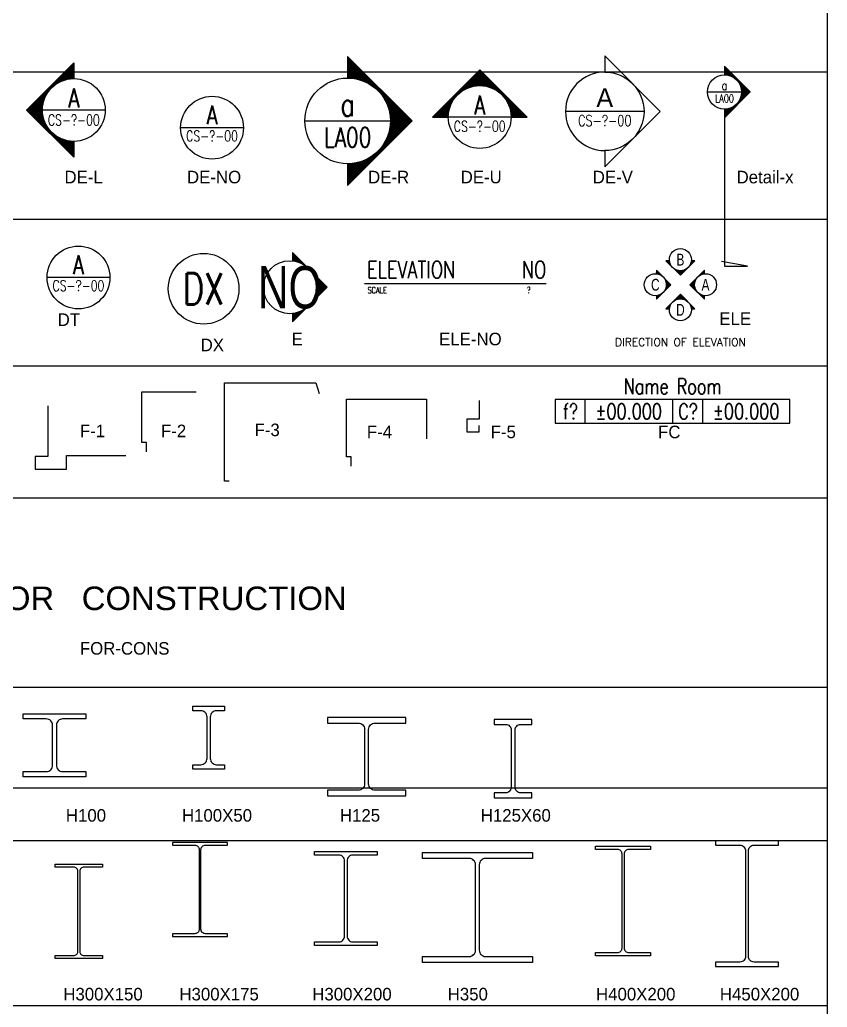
# Model space of a CAD drawing. Header units: inches. Extents: x -2548 to -2391, y 2200 to 2352.
# Drawn here: x -2502.18 to -2476.47, y 2288.53 to 2319.98 of the extents above; entities that cross this region are included whole.
import ezdxf
from ezdxf.enums import TextEntityAlignment as Align

# ---------------------------------------------------------------- set-up
doc = ezdxf.new("R2010")
doc.units = ezdxf.units.IN
doc.header["$MEASUREMENT"] = 0
for name, color, linetype in [('4', 4, 'Continuous'), ('DIM', 8, 'Continuous'), ('FLASHING', 4, 'Continuous'), ('H-100X100X6X8', 7, 'Continuous'), ('H-100X50X5X7', 7, 'Continuous'), ('H-125X125X6-5X9', 7, 'Continuous'), ('H-125X60X6X8', 9, 'Continuous'), ('H-300X150X6-5X9', 7, 'Continuous'), ('H-300X200X8X12', 7, 'Continuous'), ('H-350X175X6X9', 7, 'Continuous'), ('H-350X175X7X11', 9, 'Continuous'), ('H-350X350X12X19', 2, 'Continuous'), ('H-450X200X9X14', 7, 'Continuous'), ('TXT', 2, 'Continuous'), ('VPORTS', 7, 'Continuous')]:
    doc.layers.add(name, color=color, linetype=linetype)
doc.styles.add('EUR', font='eur_____.pfb', dxfattribs={"width": 0.95})
doc.styles.add('Rs75', font='romans.shx', dxfattribs={"width": 0.75})
doc.styles.add('SANSSERIFBOLDOBLIQUE', font='sasbo___.pfb')

# ---------------------------------------------------------------- blocks, each defined once
blk = doc.blocks.new('*X105')
at = {"color": 0}
for p, q in [((16881.142, 29879.825), (16883.857, 29882.54)), ((16881.195, 29879.825), (16883.883, 29882.513)), ((16881.248, 29879.825), (16883.91, 29882.487)), ((16882.788, 29881.312), (16883.936, 29882.46)), ((16882.933, 29881.404), (16883.963, 29882.434)), ((16883.045, 29881.463), (16883.989, 29882.407)), ((16883.141, 29881.506), (16884.016, 29882.381)), ((16883.227, 29881.539), (16884.042, 29882.354)), ((16883.306, 29881.565), (16884.069, 29882.328)), ((16883.38, 29881.586), (16884.096, 29882.301)), ((16883.45, 29881.602), (16884.122, 29882.275)), ((16883.516, 29881.615), (16884.149, 29882.248)), ((16883.579, 29881.625), (16884.175, 29882.221)), ((16883.639, 29881.633), (16884.202, 29882.195)), ((16883.698, 29881.638), (16884.228, 29882.168)), ((16883.754, 29881.642), (16884.255, 29882.142)), ((16883.809, 29881.643), (16884.281, 29882.115)), ((16883.862, 29881.643), (16884.308, 29882.089)), ((16883.913, 29881.642), (16884.334, 29882.062)), ((16883.964, 29881.639), (16884.361, 29882.036)), ((16884.013, 29881.635), (16884.387, 29882.009)), ((16884.06, 29881.629), (16884.414, 29881.983)), ((16884.107, 29881.623), (16884.44, 29881.956)), ((16884.152, 29881.615), (16884.467, 29881.93)), ((16884.197, 29881.607), (16884.493, 29881.903)), ((16884.241, 29881.598), (16884.52, 29881.877)), ((16884.283, 29881.587), (16884.546, 29881.85)), ((16884.325, 29881.576), (16884.573, 29881.824)), ((16884.366, 29881.564), (16884.599, 29881.797)), ((16884.406, 29881.551), (16884.626, 29881.771)), ((16884.446, 29881.538), (16884.652, 29881.744)), ((16884.485, 29881.523), (16884.679, 29881.718)), ((16884.523, 29881.508), (16884.705, 29881.691)), ((16884.56, 29881.493), (16884.732, 29881.665)), ((16884.597, 29881.476), (16884.758, 29881.638)), ((16884.632, 29881.459), (16884.785, 29881.612)), ((16884.668, 29881.441), (16884.811, 29881.585)), ((16884.702, 29881.423), (16884.838, 29881.559)), ((16884.737, 29881.404), (16884.865, 29881.532)), ((16884.77, 29881.385), (16884.891, 29881.506)), ((16884.803, 29881.364), (16884.918, 29881.479)), ((16884.835, 29881.344), (16884.944, 29881.453)), ((16881.301, 29879.825), (16882.349, 29880.872)), ((16884.867, 29881.322), (16884.971, 29881.426)), ((16884.898, 29881.3), (16884.997, 29881.399)), ((16884.928, 29881.278), (16885.024, 29881.373)), ((16884.958, 29881.255), (16885.05, 29881.346)), ((16884.988, 29881.231), (16885.077, 29881.32)), ((16885.017, 29881.207), (16885.103, 29881.293)), ((16885.045, 29881.182), (16885.13, 29881.267)), ((16885.073, 29881.157), (16885.156, 29881.24)), ((16885.1, 29881.131), (16885.183, 29881.214)), ((16885.127, 29881.105), (16885.209, 29881.187)), ((16885.153, 29881.078), (16885.236, 29881.161)), ((16885.178, 29881.05), (16885.262, 29881.134)), ((16885.203, 29881.022), (16885.289, 29881.108)), ((16885.228, 29880.994), (16885.315, 29881.081)), ((16885.252, 29880.965), (16885.342, 29881.055)), ((16885.275, 29880.935), (16885.368, 29881.028)), ((16885.298, 29880.905), (16885.395, 29881.002)), ((16885.32, 29880.874), (16885.421, 29880.975)), ((16885.342, 29880.843), (16885.448, 29880.949)), ((16885.363, 29880.811), (16885.474, 29880.922)), ((16885.383, 29880.778), (16885.501, 29880.896)), ((16885.403, 29880.745), (16885.527, 29880.869)), ((16881.355, 29879.825), (16882.256, 29880.727)), ((16881.408, 29879.825), (16882.197, 29880.615)), ((16881.461, 29879.825), (16882.154, 29880.519)), ((16881.514, 29879.825), (16882.121, 29880.433)), ((16881.567, 29879.825), (16882.095, 29880.354)), ((16885.423, 29880.711), (16885.554, 29880.843)), ((16885.441, 29880.677), (16885.58, 29880.816)), ((16885.459, 29880.642), (16885.607, 29880.79)), ((16885.477, 29880.606), (16885.633, 29880.763)), ((16885.494, 29880.57), (16885.66, 29880.737)), ((16885.51, 29880.533), (16885.687, 29880.71)), ((16885.525, 29880.496), (16885.713, 29880.684)), ((16885.54, 29880.457), (16885.74, 29880.657)), ((16885.554, 29880.418), (16885.766, 29880.631)), ((16885.567, 29880.378), (16885.793, 29880.604)), ((16885.579, 29880.338), (16885.819, 29880.577)), ((16885.591, 29880.296), (16885.846, 29880.551)), ((16885.602, 29880.254), (16885.872, 29880.524)), ((16885.612, 29880.211), (16885.899, 29880.498)), ((16885.621, 29880.167), (16885.925, 29880.471)), ((16885.629, 29880.122), (16885.952, 29880.445)), ((16885.636, 29880.076), (16885.978, 29880.418)), ((16885.642, 29880.029), (16886.005, 29880.392)), ((16885.647, 29879.981), (16886.031, 29880.365)), ((16885.65, 29879.931), (16886.058, 29880.339)), ((16885.65, 29879.825), (16886.111, 29880.286)), ((16885.652, 29879.88), (16886.084, 29880.312)), ((16881.62, 29879.825), (16882.075, 29880.28)), ((16881.673, 29879.825), (16882.058, 29880.211)), ((16881.726, 29879.825), (16882.045, 29880.145)), ((16881.779, 29879.825), (16882.035, 29880.081)), ((16881.832, 29879.825), (16882.027, 29880.021)), ((16881.885, 29879.825), (16882.022, 29879.962)), ((16881.938, 29879.825), (16882.019, 29879.906)), ((16881.991, 29879.825), (16882.017, 29879.851)), ((16885.703, 29879.825), (16886.137, 29880.259)), ((16885.756, 29879.825), (16886.164, 29880.233)), ((16885.809, 29879.825), (16886.19, 29880.206)), ((16885.862, 29879.825), (16886.217, 29880.18)), ((16885.915, 29879.825), (16886.243, 29880.153)), ((16885.968, 29879.825), (16886.27, 29880.127)), ((16886.021, 29879.825), (16886.296, 29880.1)), ((16886.074, 29879.825), (16886.323, 29880.074)), ((16886.127, 29879.825), (16886.349, 29880.047)), ((16886.181, 29879.825), (16886.376, 29880.021)), ((16886.234, 29879.825), (16886.402, 29879.994)), ((16886.287, 29879.825), (16886.429, 29879.968)), ((16886.34, 29879.825), (16886.455, 29879.941)), ((16886.393, 29879.825), (16886.482, 29879.915)), ((16886.446, 29879.825), (16886.509, 29879.888)), ((16886.499, 29879.825), (16886.535, 29879.862))]:
    blk.add_line(p, q, dxfattribs=at)
blk = doc.blocks.new('DE-L')
at = {"color": 9}
blk.add_line((0, 0), (-10, 0), dxfattribs=at)
at = {"color": 1}
blk.add_lwpolyline([(-5, -5), (-5, -7.53), (-12.53, 0), (-5, 7.53), (-5, 5)], dxfattribs=at)
blk.add_circle((-5, 0), 5, dxfattribs=at)
at = {"color": 9, "xscale": -2.750000000000667, "yscale": 2.750000000000667, "zscale": 2.750000000000667, "rotation": 90}
blk.add_blockref('*X105', (82164.52, 46430.55), dxfattribs=at)
at = {"color": 6, "style": 'Rs75', "width": 0.75}
blk.add_attdef('NO', text='', height=3, dxfattribs=at).set_placement((-5, 1.91), align=Align.MIDDLE_CENTER)
at = {"color": 2, "style": 'Rs75', "width": 0.75}
blk.add_attdef('NO-0-00', text='', height=1.7, dxfattribs=at).set_placement((-5, -1.59), align=Align.MIDDLE_CENTER)
blk = doc.blocks.new('DE-NO')
at = {"color": 2}
blk.add_line((5, 0), (-5, 0), dxfattribs=at)
at = {"color": 1}
blk.add_circle((0, 0), 5, dxfattribs=at)
at = {"color": 6, "style": 'Rs75', "width": 0.75}
blk.add_attdef('NO', text='', height=3, dxfattribs=at).set_placement((0, 2.04), align=Align.MIDDLE)
at = {"color": 2, "style": 'Rs75', "width": 0.75}
blk.add_attdef('N0-0-00', text='', height=1.7, dxfattribs=at).set_placement((0, -1.32), align=Align.MIDDLE)
blk = doc.blocks.new('*X108')
at = {"color": 0}
for p, q in [((16881.142, 29879.825), (16883.857, 29882.54)), ((16881.195, 29879.825), (16883.883, 29882.513)), ((16881.248, 29879.825), (16883.91, 29882.487)), ((16882.788, 29881.312), (16883.936, 29882.46)), ((16882.933, 29881.404), (16883.963, 29882.434)), ((16883.045, 29881.463), (16883.989, 29882.407)), ((16883.141, 29881.506), (16884.016, 29882.381)), ((16883.227, 29881.539), (16884.042, 29882.354)), ((16883.306, 29881.565), (16884.069, 29882.328)), ((16883.38, 29881.586), (16884.096, 29882.301)), ((16883.45, 29881.602), (16884.122, 29882.275)), ((16883.516, 29881.615), (16884.149, 29882.248)), ((16883.579, 29881.625), (16884.175, 29882.221)), ((16883.639, 29881.633), (16884.202, 29882.195)), ((16883.698, 29881.638), (16884.228, 29882.168)), ((16883.754, 29881.642), (16884.255, 29882.142)), ((16883.809, 29881.643), (16884.281, 29882.115)), ((16883.862, 29881.643), (16884.308, 29882.089)), ((16883.913, 29881.642), (16884.334, 29882.062)), ((16883.964, 29881.639), (16884.361, 29882.036)), ((16884.013, 29881.635), (16884.387, 29882.009)), ((16884.06, 29881.629), (16884.414, 29881.983)), ((16884.107, 29881.623), (16884.44, 29881.956)), ((16884.152, 29881.615), (16884.467, 29881.93)), ((16884.197, 29881.607), (16884.493, 29881.903)), ((16884.241, 29881.598), (16884.52, 29881.877)), ((16884.283, 29881.587), (16884.546, 29881.85)), ((16884.325, 29881.576), (16884.573, 29881.824)), ((16884.366, 29881.564), (16884.599, 29881.797)), ((16884.406, 29881.551), (16884.626, 29881.771)), ((16884.446, 29881.538), (16884.652, 29881.744)), ((16884.485, 29881.523), (16884.679, 29881.718)), ((16884.523, 29881.508), (16884.705, 29881.691)), ((16884.56, 29881.493), (16884.732, 29881.665)), ((16884.597, 29881.476), (16884.758, 29881.638)), ((16884.632, 29881.459), (16884.785, 29881.612)), ((16884.668, 29881.441), (16884.811, 29881.585)), ((16884.702, 29881.423), (16884.838, 29881.559)), ((16884.737, 29881.404), (16884.865, 29881.532)), ((16884.77, 29881.385), (16884.891, 29881.506)), ((16884.803, 29881.364), (16884.918, 29881.479)), ((16884.835, 29881.344), (16884.944, 29881.453)), ((16884.867, 29881.322), (16884.971, 29881.426)), ((16884.898, 29881.3), (16884.997, 29881.399)), ((16884.928, 29881.278), (16885.024, 29881.373)), ((16884.958, 29881.255), (16885.05, 29881.346)), ((16884.988, 29881.231), (16885.077, 29881.32)), ((16885.017, 29881.207), (16885.103, 29881.293)), ((16885.045, 29881.182), (16885.13, 29881.267)), ((16885.073, 29881.157), (16885.156, 29881.24)), ((16881.301, 29879.825), (16882.349, 29880.872)), ((16885.1, 29881.131), (16885.183, 29881.214)), ((16885.127, 29881.105), (16885.209, 29881.187)), ((16885.153, 29881.078), (16885.236, 29881.161)), ((16885.178, 29881.05), (16885.262, 29881.134)), ((16885.203, 29881.022), (16885.289, 29881.108)), ((16885.228, 29880.994), (16885.315, 29881.081)), ((16885.252, 29880.965), (16885.342, 29881.055)), ((16885.275, 29880.935), (16885.368, 29881.028)), ((16885.298, 29880.905), (16885.395, 29881.002)), ((16885.32, 29880.874), (16885.421, 29880.975)), ((16885.342, 29880.843), (16885.448, 29880.949)), ((16885.363, 29880.811), (16885.474, 29880.922)), ((16885.383, 29880.778), (16885.501, 29880.896)), ((16885.403, 29880.745), (16885.527, 29880.869)), ((16885.423, 29880.711), (16885.554, 29880.843)), ((16881.355, 29879.825), (16882.256, 29880.727)), ((16881.408, 29879.825), (16882.197, 29880.615)), ((16881.461, 29879.825), (16882.154, 29880.519)), ((16881.514, 29879.825), (16882.121, 29880.433)), ((16885.441, 29880.677), (16885.58, 29880.816)), ((16885.459, 29880.642), (16885.607, 29880.79)), ((16885.477, 29880.606), (16885.633, 29880.763)), ((16885.494, 29880.57), (16885.66, 29880.737)), ((16885.51, 29880.533), (16885.687, 29880.71)), ((16885.525, 29880.496), (16885.713, 29880.684)), ((16885.54, 29880.457), (16885.74, 29880.657)), ((16885.554, 29880.418), (16885.766, 29880.631)), ((16885.567, 29880.378), (16885.793, 29880.604)), ((16885.579, 29880.338), (16885.819, 29880.577)), ((16885.591, 29880.296), (16885.846, 29880.551)), ((16885.602, 29880.254), (16885.872, 29880.524)), ((16885.612, 29880.211), (16885.899, 29880.498)), ((16885.621, 29880.167), (16885.925, 29880.471)), ((16885.629, 29880.122), (16885.952, 29880.445)), ((16885.636, 29880.076), (16885.978, 29880.418)), ((16881.567, 29879.825), (16882.095, 29880.354)), ((16881.62, 29879.825), (16882.075, 29880.28)), ((16881.673, 29879.825), (16882.058, 29880.211)), ((16881.726, 29879.825), (16882.045, 29880.145)), ((16881.779, 29879.825), (16882.035, 29880.081)), ((16881.832, 29879.825), (16882.027, 29880.021)), ((16885.642, 29880.029), (16886.005, 29880.392)), ((16885.647, 29879.981), (16886.031, 29880.365)), ((16885.65, 29879.931), (16886.058, 29880.339)), ((16885.65, 29879.825), (16886.111, 29880.286)), ((16885.652, 29879.88), (16886.084, 29880.312)), ((16885.703, 29879.825), (16886.137, 29880.259)), ((16885.756, 29879.825), (16886.164, 29880.233)), ((16885.809, 29879.825), (16886.19, 29880.206)), ((16885.862, 29879.825), (16886.217, 29880.18)), ((16885.915, 29879.825), (16886.243, 29880.153)), ((16885.968, 29879.825), (16886.27, 29880.127)), ((16886.021, 29879.825), (16886.296, 29880.1)), ((16886.074, 29879.825), (16886.323, 29880.074)), ((16886.127, 29879.825), (16886.349, 29880.047)), ((16886.181, 29879.825), (16886.376, 29880.021)), ((16886.234, 29879.825), (16886.402, 29879.994)), ((16881.885, 29879.825), (16882.022, 29879.962)), ((16881.938, 29879.825), (16882.019, 29879.906)), ((16881.991, 29879.825), (16882.017, 29879.851)), ((16886.287, 29879.825), (16886.429, 29879.968)), ((16886.34, 29879.825), (16886.455, 29879.941)), ((16886.393, 29879.825), (16886.482, 29879.915)), ((16886.446, 29879.825), (16886.509, 29879.888)), ((16886.499, 29879.825), (16886.535, 29879.862))]:
    blk.add_line(p, q, dxfattribs=at)
blk = doc.blocks.new('DE-R')
blk.add_line((-2.727, 0), (2.727, 0))
at = {"color": 1}
blk.add_lwpolyline([(0, -2.727), (0, -4.105), (4.105, 0), (0, 4.105), (0, 2.727)], dxfattribs=at)
blk.add_circle((0, 0), 2.727, dxfattribs=at)
at = {"color": 9, "xscale": 1.5, "yscale": 1.5, "zscale": 1.5, "rotation": 270}
blk.add_blockref('*X108', (-44819.738, 25325.752), dxfattribs=at)
at = {"color": 4, "style": 'Rs75', "width": 0.75}
blk.add_attdef('NO', text='', height=1.5, dxfattribs=at).set_placement((0, 1.042), align=Align.MIDDLE)
at = {"color": 2, "style": 'Rs75', "width": 0.75}
blk.add_attdef('NOOO', text='', height=1.25, dxfattribs=at).set_placement((0, -1.042), align=Align.MIDDLE)
blk = doc.blocks.new('*X110')
at = {"color": 0}
for p, q in [((16881.142, 29879.825), (16883.857, 29882.54)), ((16881.195, 29879.825), (16883.883, 29882.513)), ((16881.248, 29879.825), (16883.91, 29882.487)), ((16882.788, 29881.312), (16883.936, 29882.46)), ((16882.933, 29881.404), (16883.963, 29882.434)), ((16883.045, 29881.463), (16883.989, 29882.407)), ((16883.141, 29881.506), (16884.016, 29882.381)), ((16883.227, 29881.539), (16884.042, 29882.354)), ((16883.306, 29881.565), (16884.069, 29882.328)), ((16883.38, 29881.586), (16884.096, 29882.301)), ((16883.45, 29881.602), (16884.122, 29882.275)), ((16883.516, 29881.615), (16884.149, 29882.248)), ((16883.579, 29881.625), (16884.175, 29882.221)), ((16883.639, 29881.633), (16884.202, 29882.195)), ((16883.698, 29881.638), (16884.228, 29882.168)), ((16883.754, 29881.642), (16884.255, 29882.142)), ((16883.809, 29881.643), (16884.281, 29882.115)), ((16883.862, 29881.643), (16884.308, 29882.089)), ((16883.913, 29881.642), (16884.334, 29882.062)), ((16883.964, 29881.639), (16884.361, 29882.036)), ((16884.013, 29881.635), (16884.387, 29882.009)), ((16884.06, 29881.629), (16884.414, 29881.983)), ((16884.107, 29881.623), (16884.44, 29881.956)), ((16884.152, 29881.615), (16884.467, 29881.93)), ((16884.197, 29881.607), (16884.493, 29881.903)), ((16884.241, 29881.598), (16884.52, 29881.877)), ((16884.283, 29881.587), (16884.546, 29881.85)), ((16884.325, 29881.576), (16884.573, 29881.824)), ((16884.366, 29881.564), (16884.599, 29881.797)), ((16884.406, 29881.551), (16884.626, 29881.771)), ((16884.446, 29881.538), (16884.652, 29881.744)), ((16884.485, 29881.523), (16884.679, 29881.718)), ((16884.523, 29881.508), (16884.705, 29881.691)), ((16884.56, 29881.493), (16884.732, 29881.665)), ((16884.597, 29881.476), (16884.758, 29881.638)), ((16884.632, 29881.459), (16884.785, 29881.612)), ((16884.668, 29881.441), (16884.811, 29881.585)), ((16884.702, 29881.423), (16884.838, 29881.559)), ((16884.737, 29881.404), (16884.865, 29881.532)), ((16884.77, 29881.385), (16884.891, 29881.506)), ((16884.803, 29881.364), (16884.918, 29881.479)), ((16884.835, 29881.344), (16884.944, 29881.453)), ((16884.867, 29881.322), (16884.971, 29881.426)), ((16884.898, 29881.3), (16884.997, 29881.399)), ((16884.928, 29881.278), (16885.024, 29881.373)), ((16884.958, 29881.255), (16885.05, 29881.346)), ((16884.988, 29881.231), (16885.077, 29881.32)), ((16885.017, 29881.207), (16885.103, 29881.293)), ((16885.045, 29881.182), (16885.13, 29881.267)), ((16885.073, 29881.157), (16885.156, 29881.24)), ((16885.1, 29881.131), (16885.183, 29881.214)), ((16885.127, 29881.105), (16885.209, 29881.187)), ((16885.153, 29881.078), (16885.236, 29881.161)), ((16885.178, 29881.05), (16885.262, 29881.134)), ((16885.203, 29881.022), (16885.289, 29881.108)), ((16885.228, 29880.994), (16885.315, 29881.081)), ((16885.252, 29880.965), (16885.342, 29881.055)), ((16885.275, 29880.935), (16885.368, 29881.028)), ((16885.298, 29880.905), (16885.395, 29881.002)), ((16885.32, 29880.874), (16885.421, 29880.975)), ((16885.342, 29880.843), (16885.448, 29880.949)), ((16881.301, 29879.825), (16882.349, 29880.872)), ((16881.355, 29879.825), (16882.256, 29880.727)), ((16881.408, 29879.825), (16882.197, 29880.615)), ((16881.461, 29879.825), (16882.154, 29880.519)), ((16881.514, 29879.825), (16882.121, 29880.433)), ((16881.567, 29879.825), (16882.095, 29880.354)), ((16885.363, 29880.811), (16885.474, 29880.922)), ((16885.383, 29880.778), (16885.501, 29880.896)), ((16885.403, 29880.745), (16885.527, 29880.869)), ((16885.423, 29880.711), (16885.554, 29880.843)), ((16885.441, 29880.677), (16885.58, 29880.816)), ((16885.459, 29880.642), (16885.607, 29880.79)), ((16885.477, 29880.606), (16885.633, 29880.763)), ((16885.494, 29880.57), (16885.66, 29880.737)), ((16885.51, 29880.533), (16885.687, 29880.71)), ((16885.525, 29880.496), (16885.713, 29880.684)), ((16885.54, 29880.457), (16885.74, 29880.657)), ((16885.554, 29880.418), (16885.766, 29880.631)), ((16885.567, 29880.378), (16885.793, 29880.604)), ((16885.579, 29880.338), (16885.819, 29880.577)), ((16885.591, 29880.296), (16885.846, 29880.551)), ((16885.602, 29880.254), (16885.872, 29880.524)), ((16885.612, 29880.211), (16885.899, 29880.498)), ((16885.621, 29880.167), (16885.925, 29880.471)), ((16885.629, 29880.122), (16885.952, 29880.445)), ((16885.636, 29880.076), (16885.978, 29880.418)), ((16885.642, 29880.029), (16886.005, 29880.392)), ((16885.647, 29879.981), (16886.031, 29880.365)), ((16881.62, 29879.825), (16882.075, 29880.28)), ((16881.673, 29879.825), (16882.058, 29880.211)), ((16881.726, 29879.825), (16882.045, 29880.145)), ((16881.779, 29879.825), (16882.035, 29880.081)), ((16881.832, 29879.825), (16882.027, 29880.021)), ((16881.885, 29879.825), (16882.022, 29879.962)), ((16881.938, 29879.825), (16882.019, 29879.906)), ((16881.991, 29879.825), (16882.017, 29879.851)), ((16885.65, 29879.931), (16886.058, 29880.339)), ((16885.65, 29879.825), (16886.111, 29880.286)), ((16885.652, 29879.88), (16886.084, 29880.312)), ((16885.703, 29879.825), (16886.137, 29880.259)), ((16885.756, 29879.825), (16886.164, 29880.233)), ((16885.809, 29879.825), (16886.19, 29880.206)), ((16885.862, 29879.825), (16886.217, 29880.18)), ((16885.915, 29879.825), (16886.243, 29880.153)), ((16885.968, 29879.825), (16886.27, 29880.127)), ((16886.021, 29879.825), (16886.296, 29880.1)), ((16886.074, 29879.825), (16886.323, 29880.074)), ((16886.127, 29879.825), (16886.349, 29880.047)), ((16886.181, 29879.825), (16886.376, 29880.021)), ((16886.234, 29879.825), (16886.402, 29879.994)), ((16886.287, 29879.825), (16886.429, 29879.968)), ((16886.34, 29879.825), (16886.455, 29879.941)), ((16886.393, 29879.825), (16886.482, 29879.915)), ((16886.446, 29879.825), (16886.509, 29879.888)), ((16886.499, 29879.825), (16886.535, 29879.862))]:
    blk.add_line(p, q, dxfattribs=at)
blk = doc.blocks.new('DE-U')
at = {"color": 2}
blk.add_line((5, 9.5), (-5, 9.5), dxfattribs=at)
at = {"color": 1}
blk.add_lwpolyline([(5.01, 9.5), (7.53, 9.5), (0, 17.03), (-7.53, 9.5), (-5, 9.5)], dxfattribs=at)
blk.add_circle((0, 9.5), 5, dxfattribs=at)
at = {"color": 9, "xscale": 2.752256618710574, "yscale": 2.752256618710574, "zscale": 2.752256618710574}
blk.add_blockref('*X110', (-46468.64, -82227.45), dxfattribs=at)
at = {"color": 6, "style": 'Rs75', "width": 0.75}
blk.add_attdef('NO', text='', height=3, dxfattribs=at).set_placement((0, 11.41), align=Align.MIDDLE_CENTER)
at = {"color": 2, "style": 'Rs75', "width": 0.75}
blk.add_attdef('N0-0-00', text='', height=1.7, dxfattribs=at).set_placement((0, 8.03), align=Align.MIDDLE)
blk = doc.blocks.new('DE-V')
at = {"color": 2}
blk.add_line((12.5, 0), (0, 0), dxfattribs=at)
at = {"color": 3}
blk.add_lwpolyline([(6.25, -6.25), (6.25, -8.84), (15.09, 0), (6.25, 8.84), (6.25, 6.25, -1)], format="xyb", close=True, dxfattribs=at)
at = {"color": 1}
blk.add_arc((6.25, 0), 6.25, 90, 270, dxfattribs=at)
at = {"color": 6, "style": 'EUR'}
blk.add_attdef('NO', text='', height=3, dxfattribs=at).set_placement((6.25, 0.68), align=Align.CENTER)
at = {"color": 2, "style": 'Rs75', "width": 0.75}
blk.add_attdef('N0-00-000', text='', height=1.75, dxfattribs=at).set_placement((6.25, -1.47), align=Align.MIDDLE_CENTER)
blk = doc.blocks.new('Detail-x')
at = {"color": 2}
blk.add_line((0, 25), (0, 0), dxfattribs=at)
at = {"color": 3}
for p, q in [((3.66, 0), (-0.47, 0.73)), ((0, 0), (3.66, 0))]:
    blk.add_line(p, q, dxfattribs=at)
blk.add_blockref('DE-R', (0, 27.73)).add_auto_attribs({'NO': 'a', 'NOOO': 'LA00'})
blk = doc.blocks.new('DT')
at = {"color": 2}
blk.add_line((5, 0), (-5, 0), dxfattribs=at)
at = {"color": 1}
blk.add_circle((0, 0), 5, dxfattribs=at)
at = {"color": 6, "style": 'Rs75', "width": 0.75}
blk.add_attdef('NO', text='', height=3, dxfattribs=at).set_placement((0, 2.04), align=Align.MIDDLE)
at = {"color": 2, "style": 'Rs75', "width": 0.75}
blk.add_attdef('N0-0-00', text='', height=1.7, dxfattribs=at).set_placement((0, -1.32), align=Align.MIDDLE)
blk = doc.blocks.new('DX')
at = {"color": 9}
blk.add_circle((0, 0), 2.25, dxfattribs=at)
at = {"color": 2, "style": 'Rs75', "width": 0.75}
blk.add_attdef('DX', text='', height=2, dxfattribs=at).set_placement((0, 0), align=Align.MIDDLE)
blk = doc.blocks.new('E')
at = {"color": 0}
for p, q in [((4.46, 2.28), (3.1, 3.64)), ((4.26, 2.41), (3.1, 3.57)), ((4.11, 2.49), (3.1, 3.5)), ((3.98, 2.56), (3.1, 3.44)), ((3.87, 2.61), (3.1, 3.37)), ((3.76, 2.65), (3.1, 3.31)), ((3.66, 2.68), (3.1, 3.24)), ((3.56, 2.71), (3.1, 3.17)), ((3.47, 2.73), (3.1, 3.11)), ((3.39, 2.75), (3.1, 3.04)), ((3.31, 2.77), (3.1, 2.97)), ((3.23, 2.78), (3.1, 2.91)), ((3.15, 2.79), (3.1, 2.84)), ((6.72, 0), (5.14, 1.58)), ((6.65, 0), (5.25, 1.41)), ((6.59, 0), (5.33, 1.26)), ((6.52, 0), (5.38, 1.14)), ((6.46, 0), (5.43, 1.02)), ((6.39, 0), (5.47, 0.92)), ((6.32, 0), (5.5, 0.82)), ((6.26, 0), (5.53, 0.73)), ((6.19, 0), (5.55, 0.64)), ((6.12, 0), (5.57, 0.55)), ((6.06, 0), (5.58, 0.47)), ((5.99, 0), (5.6, 0.39)), ((5.93, 0), (5.61, 0.32)), ((5.86, 0), (5.61, 0.24)), ((5.79, 0), (5.62, 0.17)), ((5.73, 0), (5.62, 0.1)), ((5.66, 0), (5.62, 0.04)), ((6.72, 0), (5.14, -1.58)), ((6.65, 0), (5.25, -1.41)), ((6.59, 0), (5.33, -1.26)), ((6.52, 0), (5.38, -1.14)), ((6.46, 0), (5.43, -1.02)), ((6.39, 0), (5.47, -0.92)), ((6.32, 0), (5.5, -0.82)), ((6.26, 0), (5.53, -0.73)), ((6.19, 0), (5.55, -0.64)), ((6.12, 0), (5.57, -0.55)), ((6.06, 0), (5.58, -0.47)), ((5.99, 0), (5.6, -0.39)), ((5.93, 0), (5.61, -0.32)), ((5.86, 0), (5.61, -0.24)), ((5.79, 0), (5.62, -0.17)), ((5.73, 0), (5.62, -0.1)), ((5.66, 0), (5.62, -0.04)), ((4.46, -2.28), (3.1, -3.64)), ((4.26, -2.41), (3.1, -3.57)), ((4.11, -2.49), (3.1, -3.5)), ((3.98, -2.56), (3.1, -3.44)), ((3.87, -2.61), (3.1, -3.37)), ((3.76, -2.65), (3.1, -3.31)), ((3.66, -2.68), (3.1, -3.24)), ((3.56, -2.71), (3.1, -3.17)), ((3.47, -2.73), (3.1, -3.11)), ((3.39, -2.75), (3.1, -3.04)), ((3.31, -2.77), (3.1, -2.97)), ((3.23, -2.78), (3.1, -2.91)), ((3.15, -2.79), (3.1, -2.84))]:
    blk.add_line(p, q, dxfattribs=at)
at = {"color": 2}
blk.add_lwpolyline([(3.1, -2.8), (3.1, -3.69), (6.79, 0), (3.1, 3.69), (3.1, 2.8)], dxfattribs=at)
at = {"color": 9}
blk.add_circle((2.81, 0), 2.81, dxfattribs=at)
at = {"color": 6, "style": 'EUR', "width": 0.75}
blk.add_attdef('NO', text='', height=4.5, dxfattribs=at).set_placement((2.81, 0), align=Align.MIDDLE)
blk = doc.blocks.new('ELE-NO')
at = {"color": 2}
blk.add_line((-28.91, 0), (28.91, 0), dxfattribs=at)
at = {"color": 2, "style": 'Rs75', "width": 0.75}
blk.add_text('SCALE', height=2, dxfattribs=at).set_placement((-27.98, -3.68), align=Align.BOTTOM_LEFT)
at = {"color": 3, "style": 'Rs75', "width": 0.75}
blk.add_attdef('ELEVATION', (-28.16, 1.7), '', height=5.5, dxfattribs=at)
blk.add_attdef('NO', text='', height=5.5, dxfattribs=at).set_placement((28.91, 1.7), align=Align.RIGHT)
at = {"color": 2, "style": 'Rs75', "width": 0.75}
blk.add_attdef('?', (22.75, -3.01), '', height=2, dxfattribs=at)
blk = doc.blocks.new('ELE')
ref = blk.add_blockref('E', (0, 11.5), dxfattribs=dict(xscale=1.25, yscale=1.25, zscale=1.25, rotation=270))
ref.add_attrib('NO', 'B', dxfattribs={"color": 6, "height": 3.75, "style": 'EUR', "width": 0.75}).set_placement((0, 7.99), align=Align.MIDDLE)
ref = blk.add_blockref('E', (-11.5, 0), dxfattribs=dict(xscale=1.25, yscale=1.25, zscale=1.25))
ref.add_attrib('NO', 'C', dxfattribs={"color": 6, "height": 3.75, "style": 'EUR', "width": 0.75}).set_placement((-7.99, 0), align=Align.MIDDLE)
ref = blk.add_blockref('E', (11.5, 0), dxfattribs=dict(xscale=1.25, yscale=1.25, zscale=1.25, rotation=180))
ref.add_attrib('NO', 'A', dxfattribs={"color": 6, "height": 3.75, "style": 'EUR', "width": 0.75}).set_placement((7.99, 0), align=Align.MIDDLE)
ref = blk.add_blockref('E', (0, -11.5), dxfattribs=dict(xscale=1.25, yscale=1.25, zscale=1.25, rotation=90))
ref.add_attrib('NO', 'D', dxfattribs={"color": 6, "height": 3.75, "style": 'EUR', "width": 0.75}).set_placement((0, -7.99), align=Align.MIDDLE)
at = {"layer": 'TXT', "color": 3, "style": 'Rs75'}
blk.add_text('DIRECTION OF ELEVATION', height=2.5, dxfattribs=at).set_placement((0, -18.29), align=Align.MIDDLE_CENTER)
blk = doc.blocks.new('F-1')
at = {"layer": 'FLASHING'}
blk.add_lwpolyline([(-20, 54.2), (-20, -107), (-60, -107), (-60, -147), (40, -147), (40, -103.4), (228.7, -103.4)], dxfattribs=at)
blk = doc.blocks.new('F-2')
at = {"layer": 'FLASHING'}
blk.add_lwpolyline([(-53, 0.2), (-53, 30.2), (-68, 30.2), (-68, 191.7), (105, 191.7)], dxfattribs=at)
blk = doc.blocks.new('F-3')
at = {"layer": 'FLASHING'}
blk.add_lwpolyline([(-54.4, -100), (-69.4, -100), (-69.4, 213.6), (221.1, 213.6), (232.3, 180)], dxfattribs=at)
blk = doc.blocks.new('F-4')
at = {"layer": 'FLASHING'}
blk.add_lwpolyline([(-53.5, -161.5), (-53.5, -131.5), (-68.5, -131.5), (-68.5, 52.8), (186.1, 52.8), (186.1, -73.5)], dxfattribs=at)
blk = doc.blocks.new('F-5')
at = {"layer": 'FLASHING'}
blk.add_lwpolyline([(-23.5, 5.3), (-23.5, -54.7), (-63.5, -54.7), (-63.5, -94.7), (-23.5, -94.7), (-23.5, -74.7)], dxfattribs=at)
blk = doc.blocks.new('FC')
at = {"color": 1}
blk.add_lwpolyline([(-7.479, 0), (-7.479, -1.5), (7.479, -1.5), (7.479, 0)], close=True, dxfattribs=at)
at = {"layer": 'DIM', "color": 1}
for p, q in [((-5.576, 0), (-5.576, -1.5)), ((0, 0), (0, -1.5)), ((1.903, 0), (1.903, -1.5))]:
    blk.add_line(p, q, dxfattribs=at)
at = {"color": 2, "style": 'Rs75', "width": 0.75}
blk.add_attdef('NAMEROOM', text='', height=1, dxfattribs=at).set_placement((0.01, 0.037), align=Align.BOTTOM_CENTER)
for tag, p in [('F?', (-6.49, -0.763)), ('%%P00.000', (-2.79, -0.763)), ('C?', (0.988, -0.763)), ('%%P00.000', (4.688, -0.763))]:
    blk.add_attdef(tag, text='', height=1, dxfattribs=at).set_placement(p, align=Align.MIDDLE)
blk = doc.blocks.new('FOR-CONS')
at = {"layer": 'TXT', "color": 4, "style": 'SANSSERIFBOLDOBLIQUE'}
blk.add_text('FOR   CONSTRUCTION', height=7.5, dxfattribs=at).set_placement((0, 0))
blk = doc.blocks.new('H100')
at = {"layer": 'H-100X100X6X8'}
blk.add_lwpolyline([(-13, 42), (-50, 42), (-50, 50), (50, 50), (50, 42), (13, 42, 0.414214), (3, 32), (3, -32, 0.414214), (13, -42), (50, -42), (50, -50), (-50, -50), (-50, -42), (-13, -42, 0.414214), (-3, -32), (-3, 32, 0.414214)], format="xyb", close=True, dxfattribs=at)
blk = doc.blocks.new('H100X50')
at = {"layer": 'H-100X50X5X7'}
blk.add_lwpolyline([(-12.5, 43), (-25, 43), (-25, 50), (25, 50), (25, 43), (12.5, 43, 0.414214), (2.5, 33), (2.5, -33, 0.414214), (12.5, -43), (25, -43), (25, -50), (-25, -50), (-25, -43), (-12.5, -43, 0.414214), (-2.5, -33), (-2.5, 33, 0.414214)], format="xyb", close=True, dxfattribs=at)
blk = doc.blocks.new('H125')
at = {"layer": 'H-125X125X6-5X9'}
blk.add_lwpolyline([(-3.25, 43.5), (-3.25, -43.5, -0.4142136), (-13.25, -53.5), (-62.5, -53.5), (-62.5, -62.5), (62.5, -62.5), (62.5, -53.5), (13.25, -53.5, -0.4142136), (3.25, -43.5), (3.25, 43.5, -0.4142136), (13.25, 53.5), (62.5, 53.5), (62.5, 62.5), (-62.5, 62.5), (-62.5, 53.5), (-13.25, 53.5, -0.4142136)], format="xyb", close=True, dxfattribs=at)
blk = doc.blocks.new('H125X60')
at = {"layer": 'H-125X60X6X8'}
blk.add_lwpolyline([(-30, -54.5), (-30, -62.5), (30, -62.5), (30, -54.5), (12, -54.5, -0.414214), (3, -45.5), (3, 45.5, -0.414214), (12, 54.5), (30, 54.5), (30, 62.5), (-30, 62.5), (-30, 54.5), (-12, 54.5, -0.414214), (-3, 45.5), (-3, -45.5, -0.414214), (-12, -54.5)], format="xyb", close=True, dxfattribs=at)
blk = doc.blocks.new('H300X150')
at = {"layer": 'H-300X150X6-5X9'}
blk.add_lwpolyline([(-3.25, -128), (-3.25, 128, 0.4142136), (-16.25, 141), (-75, 141), (-75, 150), (75, 150), (75, 141), (16.25, 141, 0.4142136), (3.25, 128), (3.25, -128, 0.4142136), (16.25, -141), (75, -141), (75, -150), (-75, -150), (-75, -141), (-16.25, -141, 0.4142136)], format="xyb", close=True, dxfattribs=at)
blk = doc.blocks.new('H300X175')
at = {"layer": 'H-350X175X6X9'}
blk.add_lwpolyline([(-17, 141, -0.414214), (-3, 127), (-3, -127, -0.414214), (-17, -141), (-87.5, -141), (-87.5, -150), (87.5, -150), (87.5, -141), (17, -141, -0.414214), (3, -127), (3, 127, -0.414214), (17, 141), (87.5, 141), (87.5, 150), (-87.5, 150), (-87.5, 141)], format="xyb", close=True, dxfattribs=at)
blk = doc.blocks.new('H300X200')
at = {"layer": 'H-300X200X8X12'}
blk.add_lwpolyline([(22, -138), (100, -138), (100, -150), (-100, -150), (-100, -138), (-22, -138, 0.414214), (-4, -120), (-4, 120, 0.414214), (-22, 138), (-100, 138), (-100, 150), (100, 150), (100, 138), (22, 138, 0.414214), (4, 120), (4, -120, 0.414214)], format="xyb", close=True, dxfattribs=at)
blk = doc.blocks.new('H350')
at = {"layer": 'H-350X350X12X19'}
blk.add_lwpolyline([(-175, 156), (-175, 175), (175, 175), (175, 156), (26, 156, 0.414214), (6, 136), (6, -136, 0.414214), (26, -156), (175, -156), (175, -175), (-175, -175), (-175, -156), (-26, -156, 0.414214), (-6, -136), (-6, 136, 0.414214), (-26, 156)], format="xyb", close=True, dxfattribs=at)
blk = doc.blocks.new('H350X175')
at = {"layer": 'H-350X175X7X11'}
blk.add_lwpolyline([(-3.5, -150), (-3.5, 150, 0.414214), (-17.5, 164), (-87.5, 164), (-87.5, 175), (87.5, 175), (87.5, 164), (17.5, 164, 0.414214), (3.5, 150), (3.5, -150, 0.414214), (17.5, -164), (87.5, -164), (87.5, -175), (-87.5, -175), (-87.5, -164), (-17.5, -164, 0.414214)], format="xyb", close=True, dxfattribs=at)
blk = doc.blocks.new('H450X200')
at = {"layer": 'H-450X200X9X14'}
blk.add_lwpolyline([(-22.5, -186), (-100, -186), (-100, -200), (100, -200), (100, -186), (22.5, -186, -0.414214), (4.5, -168), (4.5, 168, -0.414214), (22.5, 186), (100, 186), (100, 200), (-100, 200), (-100, 186), (-22.5, 186, -0.414214), (-4.5, 168), (-4.5, -168, -0.414214)], format="xyb", close=True, dxfattribs=at)

msp = doc.modelspace()

# ---------------------------------------------------------------- linework, layer by layer
for p, q in [((-2547.27235, 2318.32397), (-2476.47077, 2318.32397)), ((-2547.27235, 2313.63589), (-2476.47077, 2313.63589)), ((-2547.27235, 2308.96203), (-2476.47077, 2308.96203)), ((-2547.27235, 2304.75731), (-2476.47077, 2304.75731)), ((-2547.27235, 2293.84294), (-2476.47077, 2293.84294)), ((-2547.27235, 2288.58486), (-2476.47077, 2288.58486))]:
    msp.add_line(p, q)
for points in [[(-2547.27235, 2351.85742), (-2476.47077, 2351.85742), (-2476.47077, 2295.51363), (-2547.27235, 2295.51363)], [(-2547.27235, 2298.72904), (-2476.47077, 2298.72904), (-2476.47077, 2242.38525), (-2547.27235, 2242.38525)]]:
    msp.add_lwpolyline(points, close=True)

# ---------------------------------------------------------------- block references
at = {"layer": 'VPORTS'}
for name, p, xscale, yscale, zscale, values in [('DE-R', (-2491.73875, 2316.7611), 0.5, 0.5, 0.5, {'NO': 'a', 'NOOO': 'LA00'}), ('DE-V', (-2484.80328, 2317.06442), 0.2, 0.2, 0.2, {'NO': 'A', 'N0-00-000': 'CS-?-00'}), ('DE-L', (-2499.45447, 2317.10775), 0.2, 0.2, 0.2, {'NO': 'A', 'NO-0-00': 'CS-?-00'}), ('DE-U', (-2487.53411, 2314.98448), 0.2, 0.2, 0.2, {'NO': 'A', 'N0-0-00': 'CS-?-00'}), ('DE-NO', (-2496.0547, 2316.54443), 0.2, 0.2, 0.2, {'NO': 'A', 'N0-0-00': 'CS-?-00'}), ('DT', (-2500.30776, 2311.77492), 0.2, 0.2, 0.2, {'NO': 'A', 'N0-0-00': 'CS-?-00'}), ('DX', (-2496.3225, 2311.41558), 0.5, 0.5, 0.5, {'DX': 'DX'}), ('E', (-2494.42476, 2311.46301), 0.3, 0.3, 0.3, {'NO': 'NO'}), ('ELE-NO', (-2488.30593, 2311.57788), 0.1, 0.1, 0.1, {'NO': 'NO', '?': '?', 'ELEVATION': 'ELEVATION'})]:
    msp.add_blockref(name, p, dxfattribs=dict(at, xscale=xscale, yscale=yscale, zscale=zscale)).add_auto_attribs(values)
for name, p, xscale, yscale, zscale in [('Detail-x', (-2479.74194, 2312.13709), 0.2, 0.2, 0.2), ('ELE', (-2481.1447, 2311.54275), 0.1, 0.1, 0.1), ('F-3', (-2494.96279, 2306.28213), 0.01, 0.01, 0.01), ('F-2', (-2497.61063, 2306.21596), 0.01, 0.01, 0.01), ('F-1', (-2501.08592, 2307.1424), 0.01, 0.01, 0.01), ('F-4', (-2491.09034, 2307.37401), 0.01, 0.01, 0.01), ('F-5', (-2487.31371, 2307.80413), 0.01, 0.01, 0.01), ('FOR-CONS', (-2503.28931, 2301.18026), 0.1, 0.1, 0.1), ('H100', (-2501.07078, 2296.8747), 0.02, 0.02, 0.02), ('H100X50', (-2496.16335, 2297.11697), 0.02, 0.02, 0.02), ('H125', (-2491.13472, 2296.51131), 0.02, 0.02, 0.02), ('H125X60', (-2486.46963, 2296.45075), 0.02, 0.02, 0.02), ('H300X175', (-2496.4369, 2292.28305), 0.01, 0.01, 0.01), ('H450X200', (-2479.02617, 2291.83151), 0.01, 0.01, 0.01), ('H300X200', (-2491.79678, 2291.99571), 0.01, 0.01, 0.01), ('H350X175', (-2482.96823, 2291.91361), 0.01, 0.01, 0.01), ('H350', (-2487.60836, 2291.70836), 0.01, 0.01, 0.01), ('H300X150', (-2500.29683, 2291.58522), 0.01, 0.01, 0.01)]:
    msp.add_blockref(name, p, dxfattribs=dict(at, xscale=xscale, yscale=yscale, zscale=zscale))
ref = msp.add_blockref('FC', (-2481.39716, 2307.88853), dxfattribs=dict(at, xscale=0.5, yscale=0.5, zscale=0.5))
ref.add_attrib('NAMEROOM', 'Name Room', dxfattribs={"layer": '0', "color": 2, "height": 0.5, "style": 'Rs75', "width": 0.75}).set_placement((-2481.39231, 2307.9071), align=Align.BOTTOM_CENTER)
ref.add_attrib('F?', 'f?', dxfattribs={"layer": '0', "color": 2, "height": 0.5, "style": 'Rs75', "width": 0.75}).set_placement((-2484.64231, 2307.5071), align=Align.MIDDLE)
ref.add_attrib('%%P00.000', '%%p00.000', dxfattribs={"layer": '0', "color": 2, "height": 0.5, "style": 'Rs75', "width": 0.75}).set_placement((-2482.79231, 2307.5071), align=Align.MIDDLE)
ref.add_attrib('C?', 'C?', dxfattribs={"layer": '0', "color": 2, "height": 0.5, "style": 'Rs75', "width": 0.75}).set_placement((-2480.90293, 2307.5071), align=Align.MIDDLE)
ref.add_attrib('%%P00.000', '%%p00.000', dxfattribs={"layer": '0', "color": 2, "height": 0.5, "style": 'Rs75', "width": 0.75}).set_placement((-2479.05293, 2307.5071), align=Align.MIDDLE)

# ---------------------------------------------------------------- texts
at = {"layer": '4'}
for s, p in [('DE-L', (-2500.75334, 2314.77244)), ('DE-NO', (-2496.85214, 2314.77244)), ('DE-R', (-2491.08702, 2314.77244)), ('DE-U', (-2488.13944, 2314.77244)), ('DE-V', (-2483.9348, 2314.77244)), ('Detail-x', (-2479.35724, 2314.77244)), ('DT', (-2500.96912, 2310.22989)), ('ELE', (-2479.90702, 2310.2622)), ('DX', (-2496.41739, 2309.42362)), ('E', (-2493.52333, 2309.61333)), ('ELE-NO', (-2488.82641, 2309.61333)), ('F-1', (-2500.26194, 2306.68697)), ('F-2', (-2497.6803, 2306.68697)), ('F-3', (-2494.70149, 2306.72005)), ('F-4', (-2491.12691, 2306.65388)), ('F-5', (-2487.18479, 2306.65388)), ('FC', (-2481.85603, 2306.65388)), ('FOR-CONS', (-2500.26194, 2299.76156)), ('H100', (-2500.70783, 2294.44154)), ('H100X50', (-2497.01211, 2294.44154)), ('H125', (-2491.98349, 2294.44154)), ('H125X60', (-2487.50015, 2294.44154)), ('H300X150', (-2500.78958, 2288.74839)), ('H300X175', (-2497.09391, 2288.74839)), ('H300X200', (-2492.86441, 2288.74839)), ('H350', (-2488.55279, 2288.74839)), ('H400X200', (-2483.83054, 2288.74839)), ('H450X200', (-2479.88848, 2288.74839))]:
    msp.add_text(s, height=0.4, dxfattribs=at).set_placement(p)

doc.saveas('drawing.dxf')
